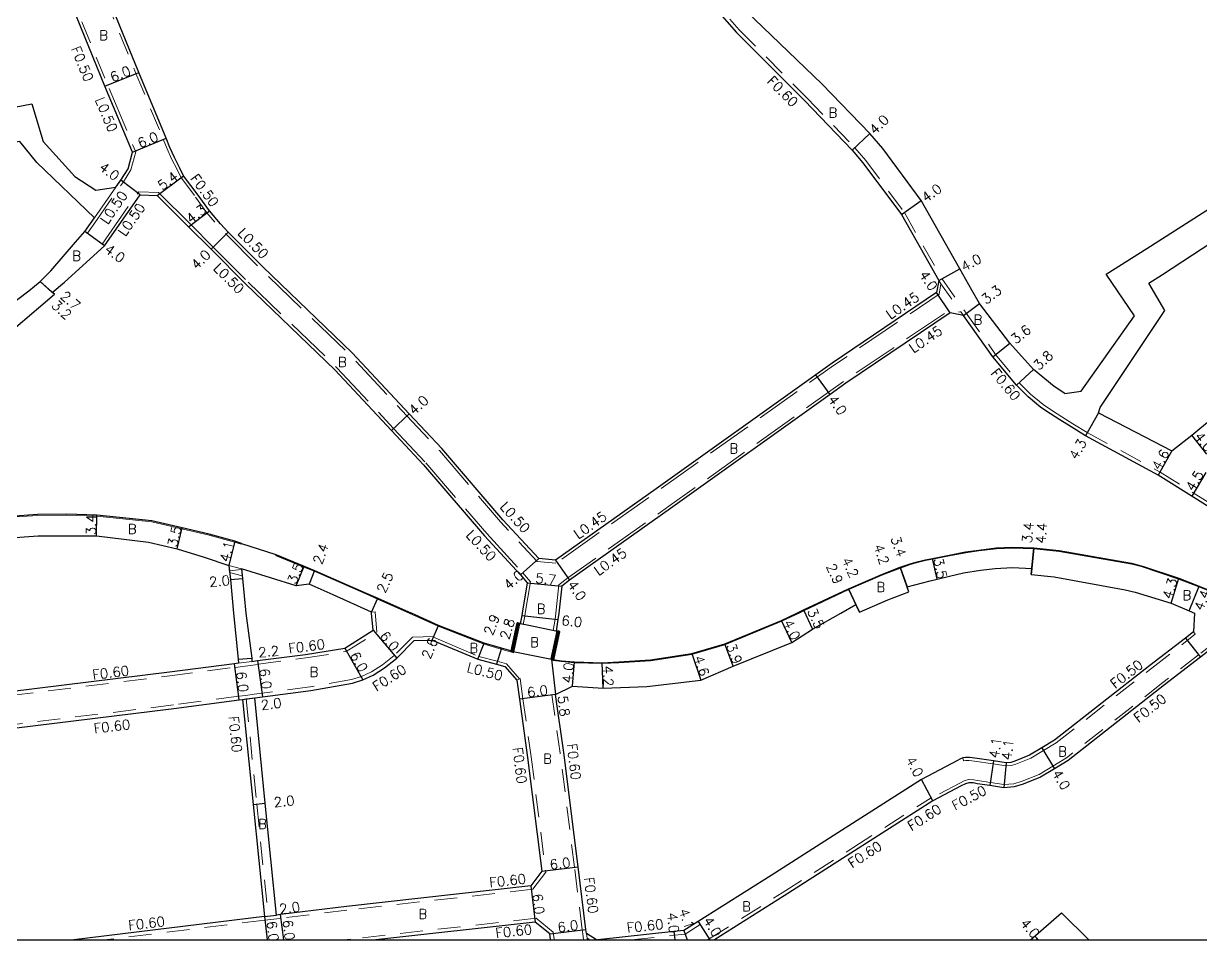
# Model space of a CAD drawing. Header units: metres. Extents: x -3201 to -2398, y -109200 to -108600.
# Drawn here: x -2960.4 to -2767, y -109200.1 to -109049.4 of the extents above; entities that cross this region are included whole.
import ezdxf

# ---------------------------------------------------------------- set-up
doc = ezdxf.new("R2010")
doc.units = ezdxf.units.M
doc.header["$LTSCALE"] = 2.5
doc.linetypes.add('2232000', pattern=[2.5, 1.5, -1])
doc.linetypes.add('2233000', pattern=[4, 3, -1])
for name, color, linetype, lineweight in [('2101000', 177, 'Continuous', 30), ('2102000', 191, 'Continuous', 30), ('2203000', 5, 'Continuous', 50), ('2214000', 6, 'Continuous', 15), ('2214110', 1, 'Continuous', 15), ('2214120', 2, 'Continuous', 15), ('2214990', 7, 'Continuous', 15), ('2232000', 4, '2232000', 9), ('2233000', 62, '2233000', 9), ('6132000', 1, '6132000', 9), ('9201100', 215, 'Continuous', 30), ('9203500', 155, 'Continuous', 30)]:
    doc.layers.add(name, color=color, linetype=linetype, lineweight=lineweight)
for name, color, linetype in [('9201500', 222, 'Continuous'), ('9202100', 82, 'Continuous'), ('9301100', 77, 'Continuous'), ('999', 7, 'Continuous')]:
    doc.layers.add(name, color=color, linetype=linetype)
doc.styles.add('Dm_Anotation', font='txt.shx', dxfattribs={"bigfont": 'pscdm.shx'})
doc.linetypes.add('6132000', pattern='A,1e-07,[100,DM.shx,S=0.25,R=0,X=0,Y=0],0.05,[100,DM.shx,S=0.2,R=0,X=0,Y=0],0.05,[100,DM.shx,S=0.15,R=0,X=0,Y=0],0.05,[100,DM.shx,S=0.1,R=0,X=0,Y=0],0.05,[100,DM.shx,S=0.05,R=0,X=0,Y=0],4.8', length=5)

msp = doc.modelspace()

# ---------------------------------------------------------------- linework, layer by layer
at = {"layer": '2101000', "flags": 128}
for points in [[(-2783.81, -109113.4), (-2771.75, -109119.6), (-2768.47, -109117.02), (-2761.64, -109111.4), (-2728.81, -109084.3), (-2728.12, -109083.72), (-2728, -109081.02), (-2728.46, -109080.4), (-2738.07, -109067.32), (-2746.99, -109053.89), (-2748.92, -109050.34), (-2751.08, -109046.1), (-2751.9, -109044.5), (-2755.88, -109035.28), (-2756.79, -109032.68), (-2761.91, -109018.08), (-2765.88, -109006.11), (-2766.35, -109004.7)], [(-2945.26, -109076.3), (-2944.43, -109075.12), (-2943.24, -109073.25), (-2942.53, -109070.54), (-2947.07, -109059.69), (-2954.38, -109041.72), (-2955.84, -109038.19)], [(-2846.82, -109046.8), (-2843.25, -109050.86), (-2832.12, -109062.07), (-2824.25, -109070.23), (-2822.5, -109072.28), (-2816.19, -109080.8), (-2810.05, -109091.64), (-2810.39, -109093.61), (-2827.58, -109105.22), (-2830.23, -109107.11), (-2856.45, -109125.84), (-2873.04, -109137.59), (-2875.78, -109137.34), (-2881.66, -109130.96), (-2891.72, -109119.25), (-2897.06, -109113.54), (-2906.45, -109103.51), (-2921.09, -109089.38), (-2926.78, -109083.68), (-2928.09, -109082.33), (-2929.89, -109080.19), (-2931.75, -109077.61), (-2934.13, -109074.4), (-2934.76, -109073.17), (-2935.63, -109071.4), (-2936.37, -109069.77), (-2937, -109068.22), (-2941.51, -109057.43), (-2948.84, -109039.41)], [(-2965.55, -109102.54), (-2955.36, -109093.89), (-2955.71, -109093.58), (-2953.7, -109091.92), (-2947.12, -109085.93), (-2941.24, -109077.54), (-2938.45, -109077.65), (-2933.31, -109082.8), (-2929.61, -109086.5), (-2923.89, -109092.24), (-2909.3, -109106.32), (-2899.98, -109116.28), (-2894.7, -109121.92), (-2884.69, -109133.57), (-2878.79, -109139.97), (-2877.65, -109141.3), (-2878.5, -109146.29)], [(-2971.54, -109102.34), (-2959.56, -109093.33), (-2957.72, -109091.77), (-2955.97, -109090.04), (-2951.91, -109085.32), (-2950.34, -109083.57), (-2948.76, -109081.31)], [(-2924.62, -109134.83), (-2925.7, -109134.48), (-2929.92, -109133.32), (-2934.37, -109132.29), (-2939.34, -109131.15), (-2948.4, -109130.2), (-2953.29, -109130.02), (-2958.11, -109130.1), (-2964.07, -109130.5)], [(-2971.3, -109146.29), (-2972.35, -109138.58), (-2972.57, -109137.07), (-2970.67, -109134.76), (-2967.93, -109134.28), (-2958.01, -109133.6), (-2948.44, -109133.6), (-2939.92, -109134.61), (-2935.16, -109135.7), (-2930.76, -109137.09), (-2926.67, -109138.47)], [(-2924.62, -109134.83), (-2918.98, -109136.67)], [(-2833.35, -109146.29), (-2832.25, -109145.77), (-2824.88, -109142.3), (-2819.29, -109139.88), (-2816.37, -109138.76), (-2814.55, -109138.12), (-2813.38, -109137.79), (-2812.27, -109137.52), (-2811.06, -109137.29), (-2808.31, -109136.74), (-2805.62, -109136.23), (-2803.47, -109135.93), (-2800.58, -109135.58), (-2797.92, -109135.44), (-2794.42, -109135.57), (-2790.26, -109136.01), (-2778.35, -109138.09), (-2776.4, -109138.61), (-2770.58, -109140.56), (-2767.25, -109141.84), (-2763.03, -109143.54), (-2760.17, -109145.18)], [(-2918.98, -109136.67), (-2914.31, -109138.6), (-2912.63, -109139.26), (-2904.12, -109142.99), (-2902.23, -109143.85), (-2896.68, -109146.29)], [(-2926.67, -109138.47), (-2926.44, -109140.79), (-2925.91, -109146.29)], [(-2903.26, -109146.29), (-2903.27, -109146.12), (-2909.57, -109143.27), (-2913.49, -109141.51), (-2915.65, -109141.83), (-2919.84, -109140.49), (-2924.6, -109139.02), (-2924.45, -109140.6), (-2923.9, -109146.29)], [(-2826.14, -109146.29), (-2823.67, -109144.87), (-2823.08, -109146.12), (-2818.39, -109144.08), (-2814.97, -109142.77), (-2815.24, -109141.99), (-2811.45, -109140.97), (-2810.32, -109140.71), (-2808.25, -109140.24), (-2805.97, -109139.67), (-2803.17, -109139.21), (-2800.75, -109138.98), (-2797.93, -109138.81), (-2794.75, -109138.96), (-2794.84, -109139.95), (-2791.09, -109140.31), (-2779.41, -109142.46), (-2777.77, -109142.86), (-2771.83, -109144.67), (-2768.87, -109145.93), (-2768.03, -109146.29)]]:
    msp.add_lwpolyline(points, dxfattribs=at)
at = {"layer": '2101000'}
for points in [[(-2789.32, -109110.22), (-2791.08, -109109.06), (-2794.49, -109106.24), (-2798.36, -109101.91), (-2803.35, -109095.41), (-2804.6, -109093.19), (-2806.56, -109089.7), (-2812.93, -109078.47), (-2819.24, -109069.91), (-2821.37, -109067.46), (-2829.19, -109059.35), (-2840.31, -109048.67), (-2844.41, -109044.54), (-2850.62, -109037.32), (-2854.52, -109033.11), (-2855.68, -109031.87), (-2858.1, -109029.09), (-2859.7, -109027.25), (-2861.83, -109023.91)], [(-2757.35, -109134.84), (-2762.47, -109130.85), (-2768.1, -109127.28), (-2773.98, -109123.62), (-2785.94, -109117.14), (-2788.31, -109115.7), (-2790.16, -109114.54), (-2791.67, -109113.55), (-2793.25, -109112.48), (-2795.37, -109110.73), (-2797.26, -109108.84), (-2801.17, -109104.16), (-2806, -109097.38), (-2808.16, -109096.93), (-2825.31, -109108.51), (-2827.91, -109110.37), (-2854.14, -109129.1), (-2870.72, -109140.86), (-2871.97, -109141.85), (-2872.49, -109146.29)], [(-2925.91, -109146.29), (-2925.17, -109153.88), (-2925.11, -109154.52), (-2925.78, -109154.61), (-2936.47, -109156.02), (-2962.64, -109159.23), (-2967.24, -109159.63), (-2967.52, -109159.65), (-2969.85, -109157.76), (-2970.29, -109153.64), (-2970.78, -109150.25), (-2970.68, -109150.24), (-2971.3, -109146.29)], [(-2923.9, -109146.29), (-2922.94, -109153.67), (-2922.89, -109154.23), (-2921.96, -109154.1), (-2914.1, -109153.07), (-2907.62, -109152.03), (-2903, -109149.11), (-2903.26, -109146.29)], [(-2878.5, -109146.29), (-2878.57, -109146.7), (-2878.8, -109148.05), (-2878.97, -109148.02), (-2879.96, -109152.61), (-2881.91, -109152.04), (-2884.72, -109151.23), (-2892.26, -109148.32), (-2896.68, -109146.29)], [(-2872.49, -109146.29), (-2872.61, -109147.33), (-2872.91, -109149.24), (-2872.7, -109149.29), (-2873.68, -109153.88), (-2873.39, -109153.92), (-2872.01, -109154.11), (-2869.9, -109154.3), (-2865.33, -109154.44), (-2862.6, -109154.31), (-2857.4, -109153.98), (-2850.63, -109152.94), (-2845.22, -109151.34), (-2835.9, -109147.49), (-2833.35, -109146.29)], [(-2866.28, -109200), (-2867.93, -109198.93), (-2868.01, -109198.27), (-2869.3, -109187.97), (-2871.65, -109169.2), (-2873.01, -109159.64), (-2870.22, -109158.29), (-2865.19, -109158.64), (-2858.02, -109158.37), (-2849.14, -109157.29), (-2843.84, -109154.99), (-2834.2, -109151.11), (-2830.76, -109148.94), (-2826.14, -109146.29)], [(-2768.03, -109146.29), (-2768.2, -109149.37), (-2769.5, -109150.38), (-2775.36, -109154.92), (-2791.03, -109167.19), (-2793.1, -109168.44), (-2795.11, -109169.66), (-2797.54, -109170.63), (-2798.2, -109170.84), (-2798.95, -109170.91), (-2801.05, -109170.58), (-2804.09, -109170.15), (-2805, -109170.01), (-2805.62, -109169.99), (-2806.11, -109170.07), (-2806.58, -109170.3), (-2806.97, -109170.49), (-2812.88, -109173.63), (-2826.03, -109182.03), (-2837.6, -109189.39), (-2849.57, -109196.96), (-2851.93, -109198.46), (-2853.56, -109198.64), (-2866.07, -109200)], [(-2763.84, -109151.05), (-2767.05, -109153.54), (-2772.93, -109158.1), (-2788.76, -109170.49), (-2791.03, -109171.86), (-2793.32, -109173.25), (-2796.19, -109174.39), (-2797.63, -109174.85), (-2799.37, -109174.99), (-2801.64, -109174.64), (-2803.73, -109174.32), (-2804.36, -109174.2), (-2805.09, -109174.16), (-2805.66, -109174.32), (-2806.36, -109174.69), (-2811, -109177.16), (-2823.86, -109185.38), (-2835.46, -109192.76), (-2846.89, -109200)], [(-2964.21, -109200), (-2964.75, -109199.67), (-2968.49, -109170.57), (-2968.79, -109167.79), (-2966.72, -109165.61), (-2962.02, -109165.2), (-2935.72, -109161.97), (-2925, -109160.56), (-2924.43, -109160.48), (-2922.7, -109177.74), (-2920.85, -109196.16)], [(-2794.95, -109200), (-2789.87, -109195.57)], [(-2789.87, -109195.57), (-2785.37, -109200)], [(-2920.85, -109196.16), (-2952.15, -109200)], [(-2873.84, -109200), (-2873.85, -109199.95), (-2873.96, -109199.02), (-2876.37, -109197.06), (-2902.56, -109200)]]:
    msp.add_lwpolyline(points, dxfattribs=at)
msp.add_lwpolyline([(-2896.26, -109150.81), (-2893.26, -109150.72), (-2885.78, -109153.88), (-2882.71, -109154.68), (-2881.37, -109155.04), (-2879.39, -109157.3), (-2878.95, -109160.43), (-2877.6, -109169.99), (-2875.25, -109188.72), (-2877.07, -109191.11), (-2907.35, -109194.5), (-2918.18, -109195.83), (-2918.86, -109195.91), (-2920.71, -109177.54), (-2922.45, -109160.22), (-2921.18, -109160.05), (-2913.24, -109159.01), (-2906.38, -109157.8), (-2904.67, -109157.26), (-2902.97, -109156.49), (-2901.12, -109155.3), (-2899.1, -109153.68)], close=True, dxfattribs=at)
at = {"layer": '2102000', "flags": 128}
for points in [[(-2948.76, -109081.31), (-2958.26, -109072.21), (-2961.02, -109068.77), (-2973.11, -109070.84), (-2992.44, -109074.18), (-3009.49, -109077.15), (-3008.94, -109080.78), (-3016.47, -109083.64), (-3031.38, -109051.7)], [(-2783.81, -109113.4), (-2783.51, -109112.51), (-2772.88, -109096.54), (-2775.5, -109092.06), (-2773.25, -109090.62), (-2758.46, -109080.92), (-2756.09, -109078.78), (-2755.74, -109077.18), (-2755.65, -109075.05), (-2756.8, -109072.73), (-2759.57, -109068.56)], [(-2789.32, -109110.22), (-2786.64, -109109.79), (-2777.89, -109097.43), (-2782.55, -109090.61), (-2775.85, -109086.35), (-2761.59, -109077.25), (-2760.6, -109076.3), (-2760.55, -109075.54), (-2760.78, -109074.84), (-2763.73, -109070.65)]]:
    msp.add_lwpolyline(points, dxfattribs=at)
at = {"layer": '2102000'}
msp.add_lwpolyline([(-3025.21, -109050.61), (-3014.63, -109071.48), (-3012.57, -109072.78), (-3010.31, -109072.11), (-2992.43, -109068.78), (-2973.96, -109065.44), (-2959.07, -109062.57), (-2957.21, -109068.78), (-2951.98, -109074.52), (-2948.53, -109076.77), (-2945.26, -109076.3)], dxfattribs=at)
at = {"layer": '2203000'}
for points in [[(-2878.97, -109148.02), (-2879.26, -109147.93), (-2880.25, -109152.52), (-2879.96, -109152.61)], [(-2873.68, -109153.88), (-2872.7, -109149.29), (-2872.4, -109149.33), (-2873.39, -109153.92)]]:
    msp.add_lwpolyline(points, close=True, dxfattribs=at)
at = {"layer": '2214000', "flags": 128}
for points in [[(-2926.67, -109138.47), (-2926.56, -109139.59)], [(-2924.6, -109139.02), (-2924.49, -109140.15)]]:
    msp.add_lwpolyline(points, dxfattribs=at)
at = {"layer": '2214110'}
msp.add_lwpolyline([(-2924.6, -109139.02), (-2926.67, -109138.47)], dxfattribs=at)
at = {"layer": '2214120'}
msp.add_lwpolyline([(-2924.49, -109140.15), (-2926.56, -109139.59)], dxfattribs=at)
at = {"layer": '2214990'}
msp.add_lwpolyline([(-2926.58, -109139.33), (-2924.59, -109139.14)], dxfattribs=at)
at = {"layer": '2232000'}
for points in [[(-2860.19, -109030.91), (-2859.74, -109030.51), (-2856.27, -109034.73), (-2852.64, -109039.26), (-2842.82, -109050.45), (-2831.69, -109061.66), (-2823.81, -109069.83), (-2822.03, -109071.9), (-2815.68, -109080.47), (-2809.55, -109091.32), (-2805.52, -109097.02), (-2800.69, -109103.79), (-2796.82, -109108.43), (-2794.96, -109110.29), (-2792.89, -109112), (-2791.34, -109113.06), (-2789.84, -109114.04), (-2787.99, -109115.18), (-2785.64, -109116.61), (-2773.68, -109123.1), (-2767.78, -109126.77), (-2762.13, -109130.36), (-2756.98, -109134.37), (-2757.04, -109134.45)], [(-2948.17, -109036.79), (-2949.39, -109039.39), (-2941.97, -109057.62), (-2937.46, -109068.41), (-2936.83, -109069.97), (-2936.09, -109071.61), (-2935.21, -109073.4), (-2934.56, -109074.67), (-2932.15, -109077.91), (-2930.29, -109080.49), (-2929.89, -109080.19)], [(-2971.9, -109146.29), (-2971.36, -109149.73), (-2971.46, -109149.74), (-2970.89, -109153.71), (-2970.42, -109158.08), (-2967.71, -109160.27), (-2967.19, -109160.23), (-2962.58, -109159.82), (-2936.4, -109156.61), (-2925.7, -109155.2), (-2925.69, -109155.2), (-2925.66, -109155.2), (-2925.65, -109155.2), (-2921.88, -109154.7), (-2914.02, -109153.66), (-2907.4, -109152.6), (-2902.36, -109149.42), (-2902.67, -109146.09), (-2903.27, -109146.12)], [(-2893.26, -109150.72), (-2893.07, -109150.26), (-2893.01, -109150.11), (-2896.51, -109150.22), (-2899.51, -109153.23), (-2901.47, -109154.81), (-2903.26, -109155.96), (-2904.89, -109156.7), (-2906.52, -109157.22), (-2913.33, -109158.41), (-2921.25, -109159.46), (-2922.53, -109159.63), (-2923.9, -109159.81), (-2925.07, -109159.96), (-2935.79, -109161.38), (-2962.08, -109164.6), (-2967, -109165.03), (-2969.41, -109167.57), (-2969.08, -109170.65), (-2965.31, -109200)], [(-2759.85, -109150.71), (-2759.9, -109150.22), (-2764.03, -109150.56), (-2767.36, -109153.14), (-2773.24, -109157.71), (-2789.04, -109170.08), (-2791.29, -109171.44), (-2793.55, -109172.8), (-2796.36, -109173.92), (-2797.72, -109174.36), (-2799.36, -109174.48), (-2801.56, -109174.15), (-2803.65, -109173.82), (-2804.3, -109173.7), (-2805.14, -109173.66), (-2805.85, -109173.85), (-2806.59, -109174.25), (-2811.24, -109176.72)], [(-2806.11, -109170.07), (-2805.96, -109170.55), (-2805.59, -109170.49), (-2805.05, -109170.51), (-2804.17, -109170.64), (-2801.13, -109171.08), (-2798.97, -109171.41), (-2798.1, -109171.33), (-2797.37, -109171.1), (-2794.89, -109170.11), (-2792.84, -109168.87), (-2790.75, -109167.6), (-2775.05, -109155.31), (-2769.2, -109150.77), (-2767.9, -109149.76), (-2768.2, -109149.37)], [(-2925.11, -109154.52), (-2922.89, -109154.23)], [(-2879.39, -109157.3), (-2878.92, -109157.08), (-2878.82, -109157.04), (-2878.36, -109160.35), (-2877.01, -109169.91), (-2874.63, -109188.88), (-2876.75, -109191.67), (-2907.28, -109195.1), (-2918.11, -109196.43), (-2918.79, -109196.51), (-2920.77, -109196.75), (-2947.23, -109200)], [(-2924.43, -109160.48), (-2923.84, -109160.4), (-2922.45, -109160.22)], [(-2923.84, -109160.4), (-2922.1, -109177.68), (-2920.25, -109196.08)], [(-2868.41, -109200), (-2868.52, -109199), (-2868.61, -109198.34), (-2869.9, -109188.04), (-2872.25, -109169.28), (-2873.6, -109159.72), (-2873.01, -109159.64)], [(-2848.01, -109200), (-2847.75, -109199.84), (-2835.78, -109192.26), (-2824.18, -109184.88), (-2811.29, -109176.63), (-2811.24, -109176.72), (-2811, -109177.16)], [(-2920.85, -109196.16), (-2920.25, -109196.08), (-2918.86, -109195.91)], [(-2873.24, -109200), (-2873.25, -109199.88), (-2873.4, -109198.71), (-2876.18, -109196.44), (-2906.71, -109199.86), (-2907.83, -109200)], [(-2860.52, -109200), (-2853.49, -109199.23), (-2851.73, -109199.04), (-2849.25, -109197.47), (-2849.57, -109196.96)], [(-2867.93, -109198.93), (-2867.84, -109199.7), (-2867.8, -109200)], [(-2794.04, -109200), (-2793.84, -109199.83), (-2794.23, -109199.37)], [(-2867.84, -109199.7), (-2867.38, -109200)]]:
    msp.add_lwpolyline(points, dxfattribs=at)
at = {"layer": '2232000', "flags": 128}
for points in [[(-2955.84, -109038.19), (-2955.38, -109038), (-2953.92, -109041.53), (-2946.61, -109059.5)], [(-2810.05, -109091.64), (-2809.69, -109092.16), (-2806.38, -109096.84), (-2806, -109097.38)]]:
    msp.add_lwpolyline(points, dxfattribs=at)
at = {"layer": '2233000', "flags": 128}
for points in [[(-2950.34, -109083.57), (-2949.94, -109083.86), (-2948.35, -109081.59), (-2944.85, -109076.59), (-2944.01, -109075.4), (-2942.78, -109073.45), (-2942, -109070.5), (-2946.61, -109059.5), (-2947.07, -109059.69)], [(-2948.76, -109081.31), (-2945.26, -109076.3)], [(-2872.97, -109138.1), (-2876.01, -109137.82), (-2882.03, -109131.3), (-2892.1, -109119.58), (-2897.43, -109113.89), (-2906.81, -109103.86), (-2921.44, -109089.74), (-2927.13, -109084.03), (-2928.46, -109082.67), (-2930.29, -109080.49)], [(-2809.69, -109092.16), (-2809.98, -109093.88), (-2827.33, -109105.59), (-2829.97, -109107.48), (-2856.19, -109126.2), (-2872.97, -109138.1)], [(-2872.45, -109141.66), (-2870.99, -109140.5), (-2854.4, -109128.73), (-2828.17, -109110), (-2825.56, -109108.14), (-2808.25, -109096.45), (-2806.38, -109096.84)]]:
    msp.add_lwpolyline(points, dxfattribs=at)
at = {"layer": '2233000'}
for points in [[(-2947.12, -109085.93), (-2947.52, -109085.63), (-2941.5, -109077.03), (-2938.23, -109077.16), (-2932.95, -109082.44), (-2929.26, -109086.15), (-2923.54, -109091.88), (-2908.94, -109105.97), (-2899.62, -109115.94), (-2894.33, -109121.59), (-2884.32, -109133.23), (-2878.42, -109139.64), (-2877.11, -109141.15)], [(-2877.11, -109141.15), (-2878, -109146.29), (-2878.08, -109146.78), (-2878.31, -109148.15), (-2878.8, -109148.05)], [(-2872.91, -109149.24), (-2873.4, -109149.14), (-2873.1, -109147.27), (-2872.99, -109146.29), (-2872.45, -109141.66)], [(-2893.07, -109150.26), (-2885.62, -109153.4), (-2882.58, -109154.19), (-2881.09, -109154.6), (-2878.92, -109157.08)]]:
    msp.add_lwpolyline(points, dxfattribs=at)
at = {"layer": '6132000', "flags": 128}
for points in [[(-2924.67, -109134.98), (-2925.74, -109134.63), (-2929.95, -109133.46), (-2934.41, -109132.44), (-2939.37, -109131.3), (-2948.41, -109130.35), (-2953.3, -109130.17), (-2958.11, -109130.25), (-2964.06, -109130.65), (-2968.48, -109131.2), (-2971.29, -109131.72), (-2980.16, -109133.37), (-2981.77, -109133.72), (-2983.5, -109133.38), (-2984.8, -109133.18), (-2984.88, -109131.27), (-2984.96, -109129.37)], [(-2760.13, -109145.38), (-2763.09, -109143.67), (-2767.31, -109141.98), (-2770.63, -109140.7), (-2776.77, -109138.64), (-2778.34, -109138.24), (-2790.28, -109136.16), (-2794.43, -109135.72), (-2797.92, -109135.59), (-2800.57, -109135.73), (-2803.45, -109136.08), (-2805.59, -109136.38), (-2808.29, -109136.88), (-2811.03, -109137.44), (-2812.24, -109137.66), (-2813.34, -109137.93), (-2814.5, -109138.27), (-2816.32, -109138.91), (-2819.23, -109140.02), (-2824.82, -109142.43), (-2832.19, -109145.91), (-2833, -109146.29)], [(-2897.06, -109146.29), (-2902.29, -109143.99), (-2904.18, -109143.13), (-2912.69, -109139.4), (-2914.37, -109138.74), (-2919.03, -109136.81)]]:
    msp.add_lwpolyline(points, dxfattribs=at)
at = {"layer": '6132000'}
for points in [[(-2879.84, -109152.8), (-2881.95, -109152.19), (-2884.76, -109151.37), (-2892.32, -109148.46), (-2897.06, -109146.29)], [(-2833, -109146.29), (-2835.84, -109147.63), (-2845.17, -109151.48), (-2850.59, -109153.08), (-2857.39, -109154.13), (-2862.59, -109154.46), (-2865.33, -109154.59), (-2869.91, -109154.45), (-2872.03, -109154.25), (-2873.39, -109154.07)]]:
    msp.add_lwpolyline(points, dxfattribs=at)
at = {"layer": '9201100', "flags": 128}
for points in [[(-2947.07, -109059.69), (-2941.51, -109057.43)], [(-2824.25, -109070.23), (-2821.37, -109067.46)], [(-2942.53, -109070.54), (-2937, -109068.22)], [(-2941.24, -109077.54), (-2944.43, -109075.12)], [(-2938.45, -109077.65), (-2934.13, -109074.4)], [(-2816.19, -109080.8), (-2812.93, -109078.47)], [(-2933.31, -109082.8), (-2929.89, -109080.19)], [(-2947.12, -109085.93), (-2950.34, -109083.57)], [(-2929.61, -109086.5), (-2926.78, -109083.68)], [(-2810.05, -109091.64), (-2806.56, -109089.7)], [(-2957.72, -109091.77), (-2955.71, -109093.58)], [(-2957.72, -109091.77), (-2955.36, -109093.89)], [(-2808.16, -109096.93), (-2810.39, -109093.61)], [(-2806, -109097.38), (-2803.35, -109095.41)], [(-2801.17, -109104.16), (-2798.36, -109101.91)], [(-2797.26, -109108.84), (-2794.49, -109106.24)], [(-2827.91, -109110.37), (-2830.23, -109107.11)], [(-2899.98, -109116.28), (-2897.06, -109113.54)], [(-2783.81, -109113.4), (-2785.94, -109117.14)], [(-2766, -109120.16), (-2768.47, -109117.02)], [(-2771.75, -109119.6), (-2773.98, -109123.62)], [(-2766.13, -109123.16), (-2768.47, -109127.05)], [(-2948.44, -109133.6), (-2948.4, -109130.2)], [(-2935.16, -109135.7), (-2934.37, -109132.29)], [(-2925.7, -109134.48), (-2926.67, -109138.47)], [(-2794.84, -109139.95), (-2794.42, -109135.57)], [(-2794.42, -109135.57), (-2794.75, -109138.96)], [(-2875.78, -109137.34), (-2878.79, -109139.97)], [(-2810.32, -109140.71), (-2811.06, -109137.29)], [(-2915.65, -109141.83), (-2914.31, -109138.6)], [(-2912.63, -109139.26), (-2913.49, -109141.51)], [(-2873.04, -109137.59), (-2870.72, -109140.86)], [(-2816.37, -109138.76), (-2815.24, -109141.99)], [(-2814.97, -109142.77), (-2816.37, -109138.76)], [(-2926.44, -109140.79), (-2924.45, -109140.6)], [(-2877.65, -109141.3), (-2871.97, -109141.85)], [(-2771.83, -109144.67), (-2770.58, -109140.56)], [(-2824.88, -109142.3), (-2823.67, -109144.87)], [(-2823.08, -109146.12), (-2824.88, -109142.3)], [(-2768.87, -109145.93), (-2767.25, -109141.84)], [(-2903.27, -109146.12), (-2902.23, -109143.85)], [(-2832.25, -109145.77), (-2830.76, -109148.94)]]:
    msp.add_lwpolyline(points, dxfattribs=at)
at = {"layer": '9201100'}
for points in [[(-2878.57, -109146.7), (-2872.61, -109147.33)], [(-2903, -109149.11), (-2899.1, -109153.68)], [(-2893.26, -109150.72), (-2892.26, -109148.32)], [(-2834.2, -109151.11), (-2835.9, -109147.49)], [(-2769.5, -109150.38), (-2767.05, -109153.54)], [(-2907.62, -109152.03), (-2904.67, -109157.26)], [(-2885.78, -109153.88), (-2884.72, -109151.23)], [(-2881.91, -109152.04), (-2882.71, -109154.68)], [(-2850.63, -109152.94), (-2849.14, -109157.29)], [(-2843.84, -109154.99), (-2845.22, -109151.34)], [(-2925, -109160.56), (-2925.78, -109154.61)], [(-2925.17, -109153.88), (-2922.94, -109153.67)], [(-2921.96, -109154.1), (-2921.18, -109160.05)], [(-2873.68, -109153.88), (-2873.01, -109159.64)], [(-2870.22, -109158.29), (-2869.9, -109154.3)], [(-2865.19, -109158.64), (-2865.33, -109154.44)], [(-2924.43, -109160.48), (-2922.45, -109160.22)], [(-2873.01, -109159.64), (-2878.95, -109160.43)], [(-2793.1, -109168.44), (-2791.03, -109171.86)], [(-2801.05, -109170.58), (-2801.64, -109174.64)], [(-2798.95, -109170.91), (-2799.37, -109174.99)], [(-2811, -109177.16), (-2812.88, -109173.63)], [(-2922.7, -109177.74), (-2920.71, -109177.54)], [(-2875.25, -109188.72), (-2869.3, -109187.97)], [(-2877.07, -109191.11), (-2876.37, -109197.06)], [(-2920.85, -109196.16), (-2918.86, -109195.91)], [(-2920.85, -109196.16), (-2920.38, -109200)], [(-2917.67, -109200), (-2918.18, -109195.83)], [(-2849.57, -109196.96), (-2847.65, -109200)], [(-2873.96, -109199.02), (-2868.01, -109198.27)], [(-2853.56, -109198.64), (-2853.41, -109200)], [(-2851.93, -109198.46), (-2851.39, -109200)], [(-2793.69, -109200), (-2794.23, -109199.37)]]:
    msp.add_lwpolyline(points, dxfattribs=at)
at = {"layer": '9301100'}
msp.add_lwpolyline([(-2878.97, -109148.02), (-2879.96, -109152.61), (-2873.68, -109153.88), (-2872.7, -109149.29)], close=True, dxfattribs=at)
at = {"layer": '999'}
msp.add_lwpolyline([(-3200, -109200), (-2400, -109200), (-2400, -108600), (-3200, -108600)], close=True, dxfattribs=at)

# ---------------------------------------------------------------- texts
at = {"layer": '9201500', "style": 'Dm_Anotation'}
for s, rotation, p in [('6.0', 22.1386, (-2945.81, -109059.07)), ('4.0', 43.9646, (-2820.53, -109067.75)), ('6.0', 22.7276, (-2941.28, -109069.91)), ('4.0', 322.8222, (-2948.18, -109073.28)), ('5.4', 36.9657, (-2937.63, -109076.91)), ('4.0', 35.6182, (-2812.14, -109078.89)), ('4.3', 37.3322, (-2932.93, -109082.38)), ('4.0', 323.7654, (-2947.27, -109086.81)), ('4.0', 44.81, (-2931.96, -109089.96)), ('4.0', 29.0581, (-2805.82, -109090.2)), ('4.0', 304.0064, (-2813.35, -109090.66)), ('3.3', 36.5587, (-2802.27, -109095.61)), ('3.2', 318.0367, (-2955.96, -109095.9)), ('2.7', 318.0367, (-2954.53, -109094.38)), ('3.6', 38.6903, (-2797.39, -109102.16)), ('3.8', 43.1025, (-2793.58, -109106.48)), ('4.0', 43.0936, (-2896.22, -109113.86)), ('4.0', 305.5353, (-2828.33, -109111.16)), ('4.3', 60.2906, (-2787.35, -109121.22)), ('4.0', 308.124, (-2768.14, -109117.27)), ('4.6', 61.0227, (-2773.73, -109122.96)), ('4.5', 58.9692, (-2768.2, -109126.41)), ('3.4', 89.3447, (-2948.54, -109133.49)), ('3.4', 84.4932, (-2794.77, -109134.85)), ('4.4', 84.4932, (-2792.54, -109134.94)), ('3.5', 77.0587, (-2935.22, -109135.53)), ('4.1', 76.3578, (-2926.66, -109138)), ('2.4', 69.1087, (-2911.46, -109138.43)), ('4.2', 289.3562, (-2820.77, -109135.28)), ('3.4', 289.3562, (-2817.97, -109133.99)), ('4.2', 295.234, (-2826.04, -109137.56)), ('3.5', 282.1311, (-2810.93, -109137.42)), ('3.5', 67.5278, (-2915.68, -109141.66)), ('4.0', 41.1658, (-2880.68, -109142.57)), ('2.9', 295.234, (-2828.59, -109138.61)), ('2.0', 5.5494, (-2929.85, -109141.99)), ('2.5', 65.3809, (-2901.02, -109143.14)), ('5.7', 354.4387, (-2876.39, -109141.32)), ('4.3', 73.0538, (-2771.77, -109144.11)), ('4.0', 305.3269, (-2871.14, -109141.64)), ('4.4', 68.4636, (-2766.65, -109146.05)), ('2.9', 68.1455, (-2883.39, -109150.08)), ('6.0', 353.9484, (-2872.11, -109148.25)), ('3.5', 295.2337, (-2831.69, -109145.97)), ('2.8', 73.0816, (-2880.67, -109150.75)), ('4.0', 295.2325, (-2835.64, -109147.81)), ('6.0', 310.4307, (-2902.01, -109150.11)), ('2.6', 67.4887, (-2893.61, -109153.97)), ('2.2', 5.5512, (-2921.78, -109153.57)), ('6.0', 299.4319, (-2906.85, -109153.2)), ('3.9', 290.7147, (-2845, -109151.63)), ('4.0', 85.4344, (-2870.29, -109157.88)), ('4.6', 288.8671, (-2850.31, -109153.57)), ('6.0', 277.5145, (-2925.5, -109155.98)), ('6.0', 277.5158, (-2921.68, -109155.48)), ('4.2', 271.8835, (-2865.22, -109154.93)), ('6.0', 7.5553, (-2877.58, -109160.15)), ('2.0', 7.5146, (-2921.33, -109162.23)), ('5.8', 276.7121, (-2872.66, -109159.95)), ('4.1', 81.7961, (-2800.2, -109170.25)), ('4.1', 84.0974, (-2798.11, -109170.54)), ('4.0', 298.0074, (-2815.51, -109170.39)), ('4.0', 301.1882, (-2791.5, -109172.62)), ('2.0', 5.7385, (-2919.23, -109178.2)), ('6.0', 7.142, (-2873.88, -109188.44)), ('6.0', 276.7258, (-2876.81, -109192.48)), ('2.0', 6.9986, (-2918.31, -109195.73)), ('4.1', 289.282, (-2852.79, -109195.15)), ('6.0', 276.9984, (-2920.49, -109196.97)), ('6.0', 276.9511, (-2917.85, -109196.76)), ('6.0', 7.2344, (-2872.59, -109198.75)), ('4.0', 276.2124, (-2854.67, -109195.58)), ('4.0', 302.3263, (-2848.81, -109196.81)), ('4.0', 311.1119, (-2796.78, -109197.34))]:
    msp.add_text(s, height=1.6, rotation=rotation, dxfattribs=at).set_placement(p)
at = {"layer": '9202100', "style": 'Dm_Anotation'}
for p in [(-2947.98, -109052.12), (-2828.15, -109064.85), (-2952.42, -109088.37), (-2804.31, -109098.88), (-2908.77, -109105.83), (-2844.44, -109120.04), (-2943.29, -109133.26), (-2820.29, -109142.81), (-2769.98, -109144.15), (-2876.1, -109146.38), (-2877.2, -109151.87), (-2887.16, -109152.83), (-2913.42, -109156.76), (-2790.43, -109169.83), (-2875.05, -109171.02), (-2921.88, -109181.73), (-2895.54, -109196.53), (-2842.35, -109195.29)]:
    msp.add_text('B', height=1.6, dxfattribs=at).set_placement(p)
at = {"layer": '9203500', "style": 'Dm_Anotation'}
for s, rotation, p in [('F0.50', 292.1378, (-2952.64, -109053.53)), ('F0.60', 314.7872, (-2838.38, -109058.98)), ('L0.50', 292.7036, (-2948.7, -109061.92)), ('F0.50', 306.5699, (-2933.11, -109074.86)), ('L0.50', 55.0111, (-2946.65, -109082.53)), ('L0.50', 55.0222, (-2943.75, -109084.52)), ('L0.50', 314.2694, (-2925.33, -109083.95)), ('L0.50', 314.9343, (-2929.36, -109089.73)), ('L0.45', 34.0293, (-2818, -109098.07)), ('L0.45', 34.03, (-2814.21, -109103.62)), ('F0.60', 309.8222, (-2801.59, -109106.92)), ('L0.50', 312.6811, (-2882.26, -109128.91)), ('L0.45', 35.3287, (-2869.28, -109134.2)), ('L0.50', 312.6765, (-2887.83, -109133.55)), ('L0.45', 35.328, (-2865.98, -109140.21)), ('F0.60', 7.5146, (-2916.8, -109152.93)), ('F0.60', 32.7963, (-2902.42, -109159.22)), ('L0.50', 345.4086, (-2887.71, -109155.91)), ('F0.50', 38.0628, (-2781.07, -109158.79)), ('F0.60', 6.9911, (-2949, -109157.23)), ('F0.50', 38.0618, (-2777.22, -109164.39)), ('F0.60', 6.9904, (-2948.79, -109166.06)), ('F0.60', 275.7369, (-2926.72, -109163.27)), ('F0.60', 277.1404, (-2871.15, -109167.81)), ('F0.60', 277.1429, (-2880.06, -109168.43)), ('F0.50', 28.0061, (-2807.34, -109178.77)), ('F0.60', 32.6019, (-2814.51, -109182.15)), ('F0.60', 32.4658, (-2824.29, -109188.26)), ('F0.60', 6.3972, (-2883.78, -109191.38)), ('F0.60', 277.1429, (-2868.32, -109189.78)), ('F0.60', 6.9986, (-2943.12, -109198.44)), ('F0.60', 6.3972, (-2882.79, -109199.69)), ('F0.60', 6.2133, (-2861.21, -109198.83))]:
    msp.add_text(s, height=1.6, rotation=rotation, dxfattribs=at).set_placement(p)

doc.saveas('drawing.dxf')
